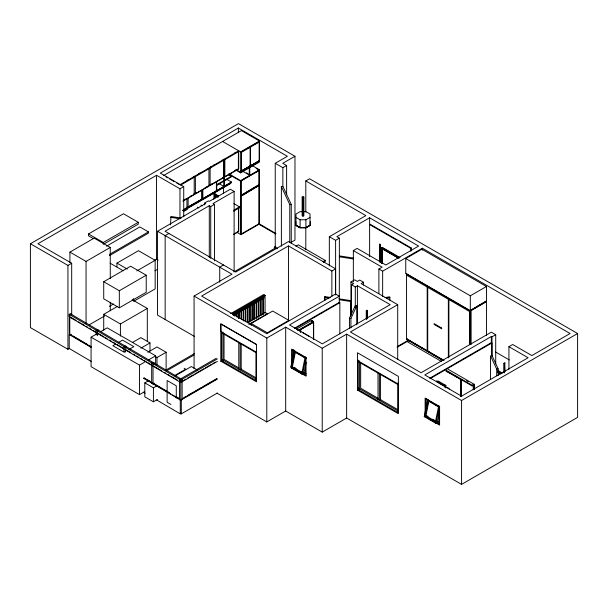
<?xml version="1.0" encoding="UTF-8"?>
<svg xmlns="http://www.w3.org/2000/svg" width="608" height="608" viewBox="0 0 608 608"><rect width="100%" height="100%" fill="white"/><g stroke="black" fill="none" stroke-linecap="round" stroke-linejoin="round"><path stroke-width="0.91" d="M294.036 351.462L290.738 367.582L302.51 374.376L303.757 374.042L306.143 362.406M291.544 368.045L295.024 351.036M295.442 351.888L292.38 366.86L302.533 372.719M305.186 356.896L301.705 373.912L302.951 373.578L303.757 374.042M302.51 374.376L305.991 357.367M439.28 413.136L437.266 422.986L436.02 423.32L424.247 416.526L427.728 399.517M425.053 416.989L428.534 399.98M428.952 400.832L425.889 415.804L435.267 421.215M435.214 422.856L438.695 405.848M436.02 423.32L439.318 407.208M170.544 224.876L170.939 216.463L181.237 218.059M324.482 300.299L324.877 296.613L330.463 297.479M350.565 316.624L350.953 300.648L338.846 298.779M349.448 328.616L349.448 318.212L355.3 305.596L356.774 305.824L356.774 324.733M350.915 327.894L350.915 318.44L356.774 305.824M69.434 348.414L67.936 349.288L30.4 327.613L30.4 243.755L238.465 123.629L294.971 156.256L294.971 240.114L290.905 242.463M183.73 216.775L183.73 186.626L179.968 188.792L156.545 175.271L37.924 243.755L71.691 263.249L71.691 315.073M277.529 248.482L275.242 247.16L275.242 163.301L287.364 156.302L238.382 128.022L160.307 173.098L183.73 186.626M163.658 175.492L241.399 130.606L259.472 141.041L259.472 162.009L240.646 172.885L235.714 170.035M93.434 238.663L88.502 235.813L88.502 233.951L123.477 213.758L138.274 222.3L138.274 224.162L104.112 243.884M187.051 180.538L188.647 179.611M198.596 173.873L200.184 172.953M210.132 167.208L211.728 166.288M213.324 165.368L214.913 164.449M234.422 153.186L236.018 152.266M179.801 184.817L238.708 150.807L238.708 168.94L183.061 201.066M180.66 185.128L194.203 177.3L194.203 194.385L183.046 200.822M194.606 176.168L195.388 176.624L208.939 168.796L208.939 185.881L195.388 193.701L194.606 193.253M209.342 167.664L210.117 168.12L223.66 160.299L223.66 177.376L210.117 185.197L209.342 184.748M224.838 159.615L238.389 151.795L238.389 168.872L224.838 176.692L224.063 176.244L224.063 159.167L224.838 159.615L224.838 176.692M222.566 141.474L240.646 151.909L259.472 141.041M241.809 151.552L249.637 147.037L250.116 147.311L250.116 166.166L241.505 171.137L241.026 170.863M241.026 152.008L241.505 152.281L250.116 147.311M259.152 142.097L258.674 141.816L250.063 146.786L250.542 147.068L259.152 142.097L259.152 160.953L250.542 165.923L250.063 165.642M69.92 262.504L69.92 252.107L94.134 238.123L110.268 247.441L110.268 278.639M88.502 233.951L103.299 242.493L138.274 222.3M30.4 243.755L67.936 265.422L71.691 263.249M183.996 199.971L185.554 199.074M190.228 196.376L191.786 195.472M194.469 193.922L197.167 192.371M205.056 187.804L207.503 186.39M210.33 184.764L210.596 185.227L210.33 184.764L211.888 183.867M234.384 170.871L236.01 169.936M106.529 246.156L139.825 226.928L148.436 231.899L148.436 233.138L109.455 255.649M231.124 176.388L217.048 184.52L217.048 185.204L231.124 177.072L231.124 176.388L228.707 174.99M240.92 171.053L258.94 160.953L240.92 171.357M69.92 252.107L86.055 261.425L110.268 247.441M259.472 161.325L240.646 172.193L236.535 169.822M216.722 190.509L231.45 182.012L231.45 182.696L183.175 210.566M183.023 210.102L186.139 208.301L183.023 210.414M188.123 206.842L200.868 199.796L188.123 207.146M203.125 198.808L215.589 191.3L202.852 198.649M182.955 210.322L230.584 182.879L230.584 183.563L183.342 210.839M183.342 210.649L187.332 208.346L187.332 209.342L183.342 211.645M109.455 254.41L148.436 231.899M213.963 198.755L213.963 194.134L214.776 193.663L218.599 195.936M214.768 198.299L214.768 194.598L215.582 194.127L215.582 197.828M242.805 171.296L249.28 175.036L249.766 174.754L249.766 166.995M229.14 174.002L240.646 180.644L259.472 169.776L259.472 170.331L240.646 181.207L228.319 174.086M240.973 234.658L240.973 180.766L259.152 170.27L259.152 224.154L240.973 234.658L236.862 232.279M204.653 204.926L204.653 203.049L208.415 200.876L209.289 201.377L230.356 189.217L234.118 191.391L234.118 271.48M194.476 336.437L157.548 315.111L157.548 231.253L205.527 203.551L204.653 203.049M214.495 260.923L214.495 204.387L210.733 206.56L209.289 205.724L165.064 231.253L235.706 272.034L288.45 241.581L335.624 268.82L335.624 294.257M234.118 191.391L213.051 203.551L214.495 204.387M294.971 156.256L282.766 163.301L286.619 165.52L286.619 194.735M116.964 266.798L116.964 263.112L138.48 250.686L155.162 260.315L155.162 288.891L133.638 301.317L133.638 298.551M168.918 233.472L165.156 235.646L165.156 319.512M275.242 163.301L282.857 167.694L286.619 165.52M258.613 170.027L259.099 170.308L259.099 184.954L240.806 195.518L259.099 184.52M241.026 234.156L241.026 195.7L259.099 185.265L259.099 223.721L241.026 234.156L240.54 233.875L240.54 195.419M103.725 281.74L130.621 266.205L146.224 275.211L146.224 292.288L119.328 307.823L103.725 298.817L103.725 281.74L119.328 290.738L146.224 275.211M233.791 210.17L239.514 206.864L239.514 207.799L233.7 211.219M154.09 260.551L156.545 259.13L158.156 260.064M136.823 270.902L155.162 260.315M71.09 314.009L69.745 314.784L69.745 334.978L71.09 334.202M305.801 212.04L305.801 180.941L309.563 178.767L577.6 333.518L577.6 417.384L461.571 484.371L346.636 418.008L322.225 432.106L285.692 411.016L266.798 421.922L216.957 393.14M154.964 270.803L157.434 269.382M233.7 234.202L238.556 231.397L238.556 208.415L238.07 208.134M233.799 234.392L238.708 231.557L238.708 207.328M109.493 306.318L113.529 303.992M302.146 197.076L303.004 196.574L303.863 197.076L303.863 215.711L303.004 216.205L302.146 215.711L302.146 197.076L303.004 197.57L303.863 197.076M103.725 330.182L103.725 314.344L117.58 306.341M89.285 324.786L104.622 315.932M96.163 330.357L97.508 329.582L98.853 330.357L97.508 331.132L96.163 330.357L96.163 334.947M144.339 391.833L139.498 394.63L91.078 366.677L91.078 337.166L96.725 333.906M100.761 331.58L107.221 327.849L155.64 355.809L155.64 364.108M103.725 314.344L120.407 323.973L147.303 308.438L147.303 341.058M223.486 264.982L219.724 267.155L219.724 282.234M295.982 217.398L300.094 219.769L305.915 219.769L310.027 217.398M305.915 227.536L310.027 225.158L310.027 214.039L305.915 211.66L300.094 211.66L295.982 214.039L295.982 225.158L300.094 227.536L305.915 227.536L305.915 219.769M295.769 225.15L300.002 227.59L305.999 227.59L310.24 225.15M295.769 221.684L295.769 225.454L300.002 227.901L305.999 227.901L310.24 225.454L310.24 221.684M275.781 246.225L274.155 247.16L277.005 248.809M233.989 271.905L275.5 247.935M194.074 368.623L194.074 296.066L231.944 274.208L157.548 231.253M115.292 344.31L112.868 345.709L124.169 352.237L125.78 351.302M118.522 342.448L122.558 340.115L133.859 346.644L129.01 349.44M335.624 268.82L331.862 270.993L288.45 245.928L201.598 296.073L266.798 333.716L335.54 294.029L339.302 296.195L289.537 324.93L322.308 343.847L390.184 304.661L357.413 285.745L355.3 286.961L351.538 284.787L351.538 314.944M295.914 246.21L298.292 244.834L325.204 260.368L325.204 261.607L323.608 262.519M123.918 346.704L125.263 345.929L126.608 346.704L125.263 347.487L123.918 346.704L123.918 351.295M132.46 342.479L140.836 337.638L149.986 342.92L149.986 351.196M329.331 265.916L329.331 236.71L365.856 215.62L305.801 180.941M140.843 348.202L149.986 342.92M353.347 281.671L353.347 250.572L357.109 248.398L385.837 264.989L418.608 246.073L369.618 217.786L336.855 236.71L339.37 238.161L339.302 302.792M329.331 236.71L335.608 240.327L339.37 238.161M147.843 352.237L156.986 346.963L166.128 352.237L166.128 369.702M91.078 337.166L139.498 365.127L144.339 362.33M148.375 359.997L155.64 355.809M230.63 313.629L263.72 294.53L265.065 295.306L265.065 313.12M238.678 318.432L238.678 309.996L240.289 309.062L240.958 309.449L240.958 318.828M249.592 321.51L249.592 303.688L251.21 302.761L251.879 303.149L251.879 320.963M253.962 318.987L253.962 301.173L255.573 300.238L256.242 300.626L256.242 318.44M322.818 261.744L325.204 260.368M155.458 356.638L156.986 357.519L166.128 352.237M232.788 313.941L265.065 295.306M234.407 313.234L232.796 314.161L232.127 313.781L233.738 312.846L234.407 313.234L234.407 316.046M236.596 311.972L235.927 311.585L234.308 312.512L234.984 312.9L236.596 311.972L236.596 316.662M238.769 310.711L238.1 310.323L236.489 311.258L237.158 311.646L238.769 310.711L238.769 318.212M238.678 309.996L239.347 310.384L240.958 309.449M243.147 308.188L242.478 307.8L240.859 308.735L241.528 309.122L243.147 308.188L243.147 320.378M245.328 306.934L244.652 306.546L243.04 307.473L243.709 307.861L245.328 306.934L245.328 320.994M247.509 305.664L246.84 305.284L245.229 306.212L245.898 306.599L247.509 305.664L247.509 322.544M249.69 304.41L249.022 304.023L247.41 304.958L248.079 305.338L249.69 304.41L249.69 322.225M249.592 303.688L250.268 304.076L251.879 303.149M254.06 301.887L253.392 301.5L251.773 302.434L252.442 302.822L254.06 301.887L254.06 319.702M253.962 301.173L254.63 301.56L256.242 300.626M258.43 299.364L257.762 298.976L256.15 299.911L256.819 300.299L258.43 299.364L258.43 317.178M260.612 298.102L259.943 297.722L258.324 298.65L258.993 299.037L260.612 298.102L260.612 314.982M262.793 296.841L262.124 296.461L260.513 297.388L261.182 297.776L262.793 296.841L262.793 314.655M263.363 296.514L264.982 295.579L264.313 295.192L262.694 296.126L263.363 296.514L263.363 314.328M233.457 314.48L263.317 297.236L263.857 297.548L263.857 298.171L233.996 315.415M233.183 315.256L263.857 297.548M151.681 363.06L153.026 362.277L154.371 363.06L153.026 363.835L151.681 363.06L151.681 383.245L153.026 384.02L154.371 383.245M379.43 261.964L379.749 244.074L380.555 244.538L380.555 262.246M379.43 244.256L380.555 244.538M247.448 322.711L265.202 312.466L267.345 313.705L248.786 324.421M165.308 370.424L194.575 353.522M157.449 399.486L153.414 401.812L144.81 396.842L144.81 382.865L148.846 380.532M166.334 371.017L193.975 355.049M381.657 263.408L381.657 247.562L382.166 247.266L400.026 257.579M251.195 323.471L272.718 311.045L288.861 320.363L267.338 332.789L251.195 323.471L251.195 325.326M381.756 263.241L381.756 248.056L382.158 247.828M382.212 248.231L381.756 248.49L398.164 257.959M382.69 248.566L382.288 248.794L382.288 263.545M144.81 382.865L153.414 387.836L157.449 385.502M175.203 375.258L185.691 369.2L184.125 368.296M175.195 375.866L191.338 366.548L197.433 370.067M179.444 379.407L180.789 378.632L182.134 379.407L182.134 399.593L180.789 400.368L179.444 399.593L179.444 379.407L180.789 380.182L182.134 379.407M216.296 358.279L180.249 379.096L181.321 379.719L217.375 358.902M350.953 314.99L350.953 282.013L354.715 279.84L357.413 281.398L359.723 280.068L363.485 282.234L363.485 285.061M411.297 247.996L370.166 224.253L369.626 224.565L410.757 248.307L411.297 247.996L411.297 250.83M181.769 381.512L185.866 379.141M187.5 378.199L193.238 374.885M194.879 373.943L203.885 368.737M205.527 367.794L211.265 364.481M212.899 363.538L215.361 362.117M217.375 361.388L181.321 382.204L181.321 379.719M351.538 284.787L353.651 283.571L350.953 282.013M378.89 293.504L378.89 269.002L382.075 267.163L353.347 250.572M256.485 344.523L220.81 323.927L220.81 361.198L222.315 360.331M194.074 296.066L266.798 338.056L285.692 327.15L322.225 348.24L346.636 334.149L461.571 400.505L577.6 333.518M363.485 282.234L361.175 283.571L397.708 304.661L397.708 359.313M378.89 269.002L382.645 271.176L422.37 248.239L570.076 333.518L531.871 355.574L512.688 344.5L508.926 346.674L508.926 369.284M405.756 258.537L421.891 249.219L486.446 286.49L486.446 301.34L470.311 310.65L405.756 273.38L405.756 258.537L470.311 295.807L486.446 286.49M294.546 328.191L339.302 302.351L339.842 302.662L339.842 333.784M295.085 328.502L339.842 302.662M296.461 329.141L311.6 320.393L313.447 321.465L313.447 339.104M297.51 330.668L313.447 321.465M299.106 330.433L313.447 322.149M300.709 332.492L300.709 329.665L299.896 329.886L313.667 322.278L313.667 339.234M183.905 397.609L186.36 396.188M188.001 395.246L193.732 391.932M195.373 390.99L201.104 387.676M202.745 386.726L216.676 378.685M181.769 399.213L216.995 378.875M217.345 379.08L181.298 399.889L181.298 413.866L180.272 413.273M241.558 369.041L240.122 369.869L240.122 343.467M407.368 274.672L406.562 275.143L427.188 287.052L427.994 286.581M181.298 413.866L217.345 393.057M366.267 319.116L366.267 310.734L367.072 310.27L367.399 317.908M366.267 310.734L367.399 310.452M397.708 304.661L350.39 331.976L421.032 372.757L491.332 332.166L495.718 334.704L495.718 363.911M442.791 360.362L427.728 351.66L427.728 287.364L428.534 286.892M427.728 287.364L448.347 299.265L449.152 298.802M448.886 357.253L448.886 299.577L449.692 299.113M406.562 274.231L406.562 339.439L407.368 338.975M397.237 346.613L408.584 340.062M397.115 347.312L408.523 340.723M473.275 308.636L470.045 310.931L486.18 301.18L474.886 307.701M448.886 299.577L469.505 311.478L470.311 311.015L470.311 344.113M357.443 390.085L357.496 352.784L398.377 376.382L398.324 413.691L357.443 390.085L358.948 389.219M427.728 351.66L428.534 351.196M380.798 399.426L379.362 400.254L379.362 373.859M495.718 334.704L491.956 336.878L491.332 336.513L424.794 374.931L461.571 396.165L528.109 357.747L508.926 346.674M429.719 378.237L491.332 342.661L491.872 342.973L491.872 356.182M430.259 378.548L491.872 342.973M445.231 385.115L444.585 385.487L444.585 387.152M445.877 387.988L445.877 385.487L445.238 385.86L436.574 380.859M460.606 396.416L460.818 379.331L461.419 379.673L461.419 395.686M445.892 371.062L461.039 379.552L461.039 396.507M460.606 379.46L461.419 379.673M503.956 372.658L503.956 363.341L504.762 362.87L505.081 371.442M503.956 363.341L505.081 363.06M446.158 370.28L472.089 385.244L473.944 384.172L473.944 384.856L472.089 385.928L446.112 370.933M473.252 389.629L473.252 384.925L473.837 384.583L474.43 384.925L474.43 389.637M473.252 384.925L474.43 384.925M69.198 314.321L70.285 313.705L181.328 379.096L180.242 379.711L69.198 314.321L69.198 316.806L180.242 382.196L180.242 379.711M69.578 316.586L69.578 334.294L71.539 335.069M156.59 399.92L180.272 413.866L181.306 413.28M303.97 373.023L302.723 373.358L290.951 366.556M424.247 416.526L425.494 416.191M437.479 421.967L436.232 422.302L424.46 415.507M281.382 246.111L281.382 186.557L282.857 186.329L291.255 204.425L291.255 243.185M281.382 186.557L289.78 204.653L291.255 204.425M384.986 297.548L389.66 296.826L390.055 300.504M386.316 298.247L390.055 297.669M490.489 355.741L496.698 369.124L498.172 368.896L498.172 375.508M170.544 217.314L179.907 218.766M353.742 258.111L339.758 255.945L339.37 256.796L353.347 258.955M324.482 297.464L329.141 298.186M339.386 299.767L350.565 301.5M349.448 318.212L350.915 318.44M258.674 160.672L259.152 160.953M237.614 151.346L238.389 151.795M252.077 165.505L259.472 169.776M256.188 168.439L259.472 170.331M249.637 165.893L250.116 166.166M381.657 247.562L399.517 257.876M381.756 248.056L398.985 258.005M381.809 248.467L398.21 257.936M246.529 172.885L248.148 173.82M222.878 159.851L223.66 160.299M236.96 169.161L237.637 169.556M258.613 184.239L259.099 184.589M258.613 184.68L259.099 184.954M258.613 184.984L259.099 185.265M470.311 311.015L406.03 273.539M229.467 174.124L231.108 175.074M208.156 168.348L208.939 168.796M226.602 179.216L231.45 182.012M222.802 177.566L222.802 177.878M229.915 183.175L230.584 183.563M240.806 195.145L240.327 194.864L241.026 195.7M219.002 183.608L223.843 186.405L223.843 177.293M193.428 176.852L194.203 177.3M208.073 186.071L208.073 186.375M495.558 351.994L509.276 359.921M215.908 190.737L216.395 191.018L216.395 181.838M233.867 203.604L239.514 206.864M213.963 194.134L218.667 196.779M217.9 197.273L214.829 195.495L214.829 194.568M258.613 223.448L275.933 233.563M258.43 223.987L275.682 233.951M166.083 176.89L167.694 177.825M169.313 178.752L174.154 181.549M176.571 182.947L178.995 184.346M193.428 193.937L194.203 194.385M497.709 370.318L502.55 373.114M201.187 199.234L201.674 199.515L201.674 190.334M497.709 371.412L501.744 373.738M200.868 200.108L200.594 199.644M497.443 372.187L500.673 374.049M200.936 205.094L202.335 205.899M197.448 207.108L198.846 207.921M238.07 231.116L238.556 231.397M187.636 207.054L188.123 207.336L188.123 198.162M186.458 207.738L186.945 208.02L186.945 198.839M186.139 208.612L185.866 208.149M444.083 360.453L406.478 338.747L443.262 360.354M406.562 339.127L423.723 349.038M425.357 349.98L443.331 360.362M406.562 339.439L427.188 351.348L427.188 287.052M441.575 361.517L407.915 342.084L407.915 339.598M448.02 369.2L473.944 384.172M466.655 380.646L468.274 381.581M437.973 380.927L445.877 385.487M436.574 381.573L444.919 386.392L445.558 385.305L445.558 386.019M313.667 322.278L311.6 321.085L311.6 320.393M263.317 297.859L263.857 298.171M431.292 402.184L432.858 403.089M434.424 403.993L435.982 404.89M425.934 399.19L439.592 407.079M427.523 400.535L439.295 407.33M357.496 360.552L398.377 384.15M358.249 361.669L398.308 384.796M300.268 329.764L300.489 331.77M302.738 332.667L308.043 335.73M308.476 335.981L309.122 336.353M437.182 421.215L439.592 422.606M426.489 415.621L428.062 416.526M432.767 419.246L434.34 420.151M437.182 422.765L439.592 424.164M436.46 422.522L437.266 422.986M378.29 398.4L360.666 388.223L360.666 362.763M398.058 409.807L380.433 399.638L380.433 374.178M299.349 354.145L300.914 355.049M302.472 355.946L304.038 356.85M358.249 388.071L398.308 411.198M292.425 350.246L306.082 358.135M294.014 351.591L305.786 358.386M398.308 412.748L358.249 389.622L358.249 360.111M116.964 263.112L127.285 269.078M303.673 372.271L306.082 373.662M294.546 367.582L296.119 368.486M300.831 371.207L302.396 372.111M303.673 373.821L306.082 375.212M110.078 263.173L123.196 270.75M291.574 367.817L306.037 376.17L306.037 357.534L291.574 349.182L291.574 364.093M256.538 352.26L220.864 331.664L220.864 323.897L256.538 344.493L256.485 381.794L220.81 361.198M221.616 332.781L256.477 352.914M132.21 299.729L147.303 308.438M239.066 368.015L224.033 359.336L224.033 333.883M256.226 377.925L241.201 369.246L241.201 343.794M221.616 359.184L256.477 379.308M256.477 380.866L221.616 360.734L221.616 331.231M170.939 404.464L167.132 402.268L167.132 380.524L176.274 385.799L176.274 398.088M70.399 317.072L76.114 320.431M78.561 321.875L80.195 322.84M81.829 323.798L84.276 325.242M85.91 326.207L87.544 327.165M89.178 328.13L91.626 329.574M93.26 330.532L95.707 331.976M98.162 333.42L103.877 336.786M105.503 337.744L107.137 338.709M109.592 340.146L111.218 341.111M112.852 342.068L115.307 343.512M116.934 344.478L123.47 348.323M125.917 349.767L130.819 352.648M133.266 354.092L134.9 355.057M136.534 356.014L138.981 357.458M140.615 358.424L142.249 359.381M143.883 360.346L146.33 361.79M147.964 362.748L152.046 365.15M153.68 366.115L161.842 370.926M164.297 372.362L165.923 373.327M167.557 374.292L170.012 375.729M171.638 376.694L177.354 380.061M73.173 336.034L87.871 344.683M89.505 345.648L91.139 346.606M144.21 377.864L145.836 378.822M147.47 379.787L149.925 381.231M153.186 383.154L169.518 392.768M176.046 396.614L179.314 398.544M69.578 334.294L91.626 347.274M143.883 378.047L170.825 393.916M172.459 394.881L179.808 399.205M91.268 347.472L69.228 334.491L69.228 348.468L91.268 361.448M143.526 378.252L180.272 399.889M143.526 392.228L145.16 393.186M491.956 355.513L498.172 368.896M504.275 363.523L504.275 372.841M496.698 369.124L496.698 375.736M491.956 336.878L491.956 355.718M491.332 336.513L491.332 343.11M490.489 356.683L490.489 379.369M486.446 335.57L486.446 301.705L471.116 310.559L471.116 344.424M473.845 385.267L473.845 389.029M473.617 385.046L473.617 389.758M472.089 385.244L472.089 385.928M470.311 295.807L470.311 310.65M469.505 311.478L469.505 344.576M461.571 400.505L461.571 484.371M461.221 379.78L461.198 395.816M460.818 379.681L460.818 395.694M448.347 299.265L448.347 357.892M439.052 406.144L439.052 423.844M427.28 399.35L427.28 403.074M425.934 398.567L425.934 408.819M422.37 248.239L422.37 250.124M410.757 248.307L410.757 251.142M397.784 382.941L397.784 412.444M382.645 271.176L382.645 296.613M380.236 244.728L380.236 262.428M378.016 373.076L378.016 399.479M369.618 217.786L369.626 256.629M367.072 310.27L367.072 318.653M366.594 310.916L366.594 319.306M359.594 360.894L359.594 390.397M357.413 285.745L357.413 323.433M355.3 286.961L355.3 307.694M346.636 334.149L346.636 418.008M335.608 240.327L335.608 294.979M331.862 270.993L331.862 296.43M324.877 296.613L324.877 300.398M322.225 348.24L322.225 432.106M305.801 228.053L305.801 249.728M305.543 357.2L305.543 374.9M303.004 197.57L303.004 216.205M300.094 219.769L300.094 227.536M300.116 330.007L300.116 331.892M293.77 349.471L293.77 355.057M292.425 349.623L292.425 360.81M289.78 204.653L289.78 242.47M288.45 245.928L288.45 320.363M285.692 327.15L285.692 411.016M282.857 167.694L282.857 186.542M266.798 338.056L266.798 421.922M261.182 297.776L261.182 315.59M258.993 299.037L258.993 316.852M256.819 300.299L256.819 318.113M255.945 351.971L255.945 380.555M254.63 301.56L254.63 318.432M252.442 302.822L252.442 319.694M250.542 147.068L250.542 165.923M250.268 304.076L250.268 320.956M249.28 167.276L249.28 175.036M248.079 305.338L248.079 322.217M245.898 306.599L245.898 321.602M243.709 307.861L243.709 320.986M241.528 309.122L241.528 319.436M241.505 152.281L241.505 171.137M241.026 180.743L241.026 194.955L240.54 194.674L240.54 180.462M240.646 151.909L240.646 172.885M240.646 180.644L240.646 181.207M239.347 310.384L239.347 317.885M238.777 342.692L238.777 369.094M238.382 128.022L238.382 132.734M237.158 311.646L237.158 317.27M234.984 312.9L234.984 315.712M224.329 177.019L224.329 186.132M223.546 186.793L223.546 193.192M222.961 332.006L222.961 361.517M216.722 181.845L216.722 191.193M213.834 198.33L213.834 199.264M210.733 206.56L210.733 258.385M210.117 168.12L210.117 185.197M209.289 205.724L209.289 257.549M202.859 189.658L202.859 198.831L202.373 198.55L202.373 189.377M195.388 176.624L195.388 193.701M180.789 380.182L180.789 400.368M180.272 399.296L180.272 413.866M179.968 188.792L179.968 218.006M156.986 357.519L156.986 364.868M156.545 175.271L156.545 259.13M153.414 387.836L153.414 401.812M153.026 363.835L153.026 384.02M139.498 365.127L139.498 394.63M125.263 347.487L125.263 352.07M120.407 323.973L120.407 336.087M119.328 290.738L119.328 307.823M110.268 302.275L110.268 310.779M103.299 242.493L103.299 244.355M97.508 331.132L97.508 335.722M86.055 261.425L86.055 323.813M67.936 265.422L67.936 349.288M445.786 387.258A4.21 2.432 0 0 1 449.388 389.333M258.94 185.417L241.186 196.103L258.94 185.417M311.706 320.796L311.114 321.146L312.299 321.146L311.706 320.796M237.796 169.214L237.796 169.214M225.325 176.419L225.325 176.419M441.666 328.024L434.142 323.676L434.142 324.452L441.666 328.799L441.666 328.024M195.875 193.42L195.875 193.42M193.61 194.727L193.61 194.727M439.592 406.456L425.129 398.103L425.129 416.738L439.592 425.091L439.592 406.456"/></g></svg>
